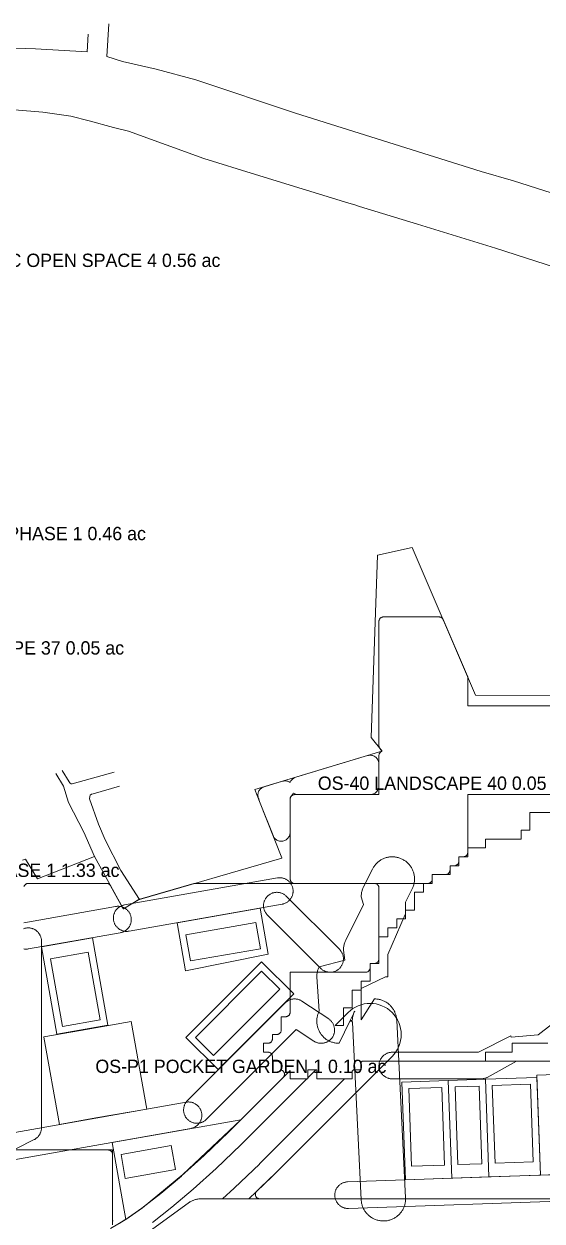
# Model space of a CAD drawing. Extents: x 32 to 940, y -21 to 684.
# Drawn here: x 380 to 496.7, y 414 to 683.5 of the extents above; entities that cross this region are included whole.
import ezdxf

# ---------------------------------------------------------------- set-up
doc = ezdxf.new("R2010")
doc.units = 0
for name, color, linetype, lineweight in [('GREEN-IN-VILLAS', 3, 'Continuous', 0), ('GREEN-LANDSCAPE', 3, 'Continuous', 0), ('PLOT', 4, 'Continuous', 0), ('ROAD-EXISTING', 2, 'Continuous', 0), ('ROAD-PRIMARY', 1, 'Continuous', 0), ('ROAD-TERTIARY', 7, 'Continuous', 0), ('SITE-BOUNDARY', 7, 'Continuous', 0), ('TEXT-ZONE', 7, 'Continuous', 0), ('VILLA-HOUSE', 7, 'Continuous', 0), ('WATER', 5, 'Continuous', 0), ('ZONE-APARTMENTS', 1, 'Continuous', 0), ('ZONE-OFFICE', 6, 'Continuous', 0), ('ZONE-VILLAS', 2, 'Continuous', 0)]:
    doc.layers.add(name, color=color, linetype=linetype, lineweight=lineweight)

msp = doc.modelspace()

# ---------------------------------------------------------------- linework, layer by layer
at = {"layer": 'GREEN-IN-VILLAS'}
msp.add_lwpolyline([(384.55, 455.43), (384.56, 455.42), (388.03, 435.74), (388.03, 435.74), (388.03, 435.74), (396.26, 437.19), (407.69, 439.2), (407.7, 439.2), (407.7, 439.21), (404.23, 458.89), (404.22, 458.9), (404.22, 458.9), (392.79, 456.88), (384.56, 455.43)], close=True, dxfattribs=at)
at = {"layer": 'GREEN-LANDSCAPE'}
for points in [[(432.73, 509.89), (432.74, 509.69), (432.76, 509.5), (432.81, 509.31), (432.87, 509.13), (432.92, 509.01), (433.13, 508.47), (433.13, 508.47), (433.13, 508.47), (436.14, 500.77), (436.22, 500.59), (436.32, 500.42), (436.43, 500.26), (436.56, 500.11), (436.71, 499.98), (436.86, 499.86), (437.03, 499.75), (437.21, 499.67), (437.39, 499.6), (437.58, 499.55), (437.78, 499.52), (437.98, 499.5), (438.17, 499.51), (438.37, 499.54), (438.56, 499.58), (438.75, 499.65), (438.93, 499.73), (439.1, 499.83), (439.26, 499.95), (439.41, 500.08), (439.54, 500.23), (439.66, 500.39), (439.76, 500.55), (439.85, 500.73), (439.91, 500.92), (439.96, 501.11), (439.99, 501.31), (440, 501.5), (440, 508.98), (440, 509.02), (440, 509.05), (440.01, 509.15), (440.03, 509.24), (440.06, 509.34), (440.1, 509.43), (440.14, 509.51), (440.2, 509.59), (440.26, 509.67), (440.28, 509.69), (440.41, 509.83), (440.52, 509.99), (440.63, 510.16), (440.71, 510.34), (440.72, 510.35), (440.73, 510.34), (440.9, 510.24), (441.08, 510.15), (441.26, 510.09), (441.45, 510.04), (441.65, 510.01), (441.84, 510), (458, 510), (458.2, 510.01), (458.39, 510.04), (458.58, 510.09), (458.77, 510.15), (458.94, 510.24), (459.11, 510.34), (459.27, 510.45), (459.41, 510.59), (459.55, 510.73), (459.66, 510.89), (459.76, 511.06), (459.85, 511.23), (459.91, 511.42), (459.96, 511.61), (459.99, 511.8), (460, 512), (460, 516.87), (459.99, 517.06), (459.96, 517.26), (459.91, 517.45), (459.85, 517.63), (459.76, 517.81), (459.66, 517.98), (459.55, 518.14), (459.42, 518.28), (459.27, 518.41), (459.11, 518.53), (458.94, 518.63), (458.77, 518.71), (458.58, 518.78), (458.39, 518.83), (458.2, 518.86), (458, 518.87), (457.81, 518.86), (457.61, 518.83), (457.42, 518.78), (441.27, 513.91), (441.08, 513.85), (440.9, 513.77), (440.74, 513.66), (440.58, 513.55), (440.43, 513.42), (440.3, 513.27), (440.18, 513.11), (440.08, 512.95), (440, 512.77), (439.99, 512.75), (439.98, 512.76), (439.81, 512.86), (439.63, 512.95), (439.45, 513.01), (439.26, 513.06), (439.06, 513.09), (438.87, 513.1), (438.67, 513.09), (438.48, 513.06), (438.29, 513.02), (434.15, 511.77), (433.97, 511.71), (433.8, 511.62), (433.63, 511.53), (433.47, 511.41), (433.33, 511.28), (433.2, 511.14), (433.08, 510.98), (432.98, 510.82), (432.89, 510.64), (432.82, 510.46), (432.78, 510.27), (432.74, 510.08)], [(450.1, 458), (452, 458), (452, 459.9)], [(424.73, 419), (430.67, 419), (435.84, 423.94), (435.95, 424.05), (461.9, 450), (456.24, 450), (456, 449.76), (456, 448), (454.24, 448), (454, 447.76), (454, 446), (452.24, 446), (433.12, 426.88), (433.07, 426.83), (427.45, 421.46), (427.39, 421.4)], [(444, 446.24), (445.76, 448), (444, 448)]]:
    msp.add_lwpolyline(points, close=True, dxfattribs=at)
msp.add_lwpolyline([(408.97, 413.67), (413.36, 417.08), (418.15, 421.13), (423.33, 425.82), (428.9, 431.15), (443.76, 446), (440, 446), (440, 447.9), (426.11, 434.01), (420.61, 428.75), (415.51, 424.14), (410.84, 420.19), (406.6, 416.89), (402.82, 414.25), (399.55, 412.29)], dxfattribs=at)
at = {"layer": 'PLOT'}
for points in [[(433.21, 484.43), (414.55, 481.14), (416.46, 470.31), (435.03, 474.09)], [(395.45, 477.77), (384.02, 475.76), (387.49, 456.06), (398.93, 458.08)], [(423.81, 448.08), (440.85, 465.12), (433.58, 472.38), (416.54, 455.35)], [(465.94, 423.29), (476.39, 423.65), (475.62, 445.64), (465.17, 445.28)], [(476.39, 423.65), (484.74, 423.95), (483.97, 445.93), (475.62, 445.64)], [(484.74, 423.95), (496.35, 424.35), (495.58, 446.34), (483.97, 445.93)], [(496.35, 424.35), (506.79, 424.72), (506.01, 447.2), (495.56, 446.84)], [(399.91, 431.7), (402.97, 414.36), (406.71, 416.97), (415.86, 424.46), (428.91, 436.81)]]:
    msp.add_lwpolyline(points, close=True, dxfattribs=at)
at = {"layer": 'ROAD-EXISTING'}
for points in [[(399.19, 683.51), (398.71, 676.19)], [(394.28, 677.24), (394.54, 681.21)], [(375.77, 678.11), (382.66, 677.88)], [(382.66, 677.88), (394.28, 677.24)], [(398.71, 676.19), (402.23, 675.09)], [(402.23, 675.09), (409.82, 673.3)], [(409.82, 673.3), (418.79, 670.91)], [(418.79, 670.91), (441.21, 663.44)], [(377.94, 664.15), (384.27, 663.66)], [(390.63, 662.71), (384.27, 663.66)], [(441.21, 663.44), (483.03, 650.28)], [(394.71, 661.66), (390.63, 662.71)], [(400.19, 660.22), (394.71, 661.66)], [(403.57, 659.36), (400.19, 660.22)], [(420.54, 653.18), (403.57, 659.36)], [(432.22, 649.61), (420.54, 653.18)], [(453.18, 643.18), (432.22, 649.61)], [(483.03, 650.28), (490.33, 648.18)], [(490.33, 648.18), (524.48, 637.28)], [(454.58, 642.75), (453.18, 643.18)], [(455.59, 642.44), (454.58, 642.75)], [(468.7, 638.41), (455.59, 642.44)], [(486.22, 633.01), (468.7, 638.41)], [(499.74, 628.64), (486.22, 633.01)], [(388.64, 515.39), (390.2, 512.86)], [(390.93, 512.43), (400.34, 515.02)], [(388.96, 511.87), (387.21, 514.74)], [(390.2, 512.86), (390.35, 512.65)], [(390.35, 512.65), (390.49, 512.54)], [(390.49, 512.54), (390.71, 512.44)], [(390.71, 512.44), (390.93, 512.43)], [(390.08, 508.2), (388.96, 511.87)], [(394.86, 509.55), (394.81, 509.07)], [(394.98, 509.85), (394.86, 509.55)], [(395.27, 510.07), (394.98, 509.85)], [(395.6, 510.21), (395.27, 510.07)], [(401.55, 511.88), (395.6, 510.21)], [(393.54, 501.52), (390.08, 508.2)], [(394.81, 509.07), (396.82, 503.33)], [(393.54, 501.52), (395.94, 496.08)], [(396.82, 503.33), (398.36, 499.83)], [(398.36, 499.83), (401.83, 492.88)], [(401.83, 492.88), (406.05, 486.41)]]:
    msp.add_lwpolyline(points, dxfattribs=at)
at = {"layer": 'ROAD-PRIMARY'}
for points in [[(461.28, 414.01), (461.47, 414.02), (461.66, 414.04), (461.85, 414.07), (462.04, 414.11), (462.23, 414.15), (462.42, 414.2), (462.6, 414.26), (462.78, 414.33), (462.96, 414.4), (463.13, 414.48), (463.31, 414.56), (463.48, 414.66), (463.64, 414.75), (463.8, 414.86), (463.96, 414.97), (464.11, 415.09), (464.26, 415.21), (464.4, 415.34), (464.54, 415.47), (464.68, 415.61), (464.8, 415.75), (464.93, 415.9), (465.04, 416.06), (465.15, 416.21), (465.25, 416.38), (465.35, 416.54), (465.44, 416.71), (465.53, 416.88), (465.61, 417.06), (465.68, 417.24), (465.74, 417.42), (465.8, 417.6), (465.85, 417.79), (465.89, 417.97), (465.93, 418.16), (465.96, 418.35), (465.98, 418.55), (465.99, 418.74), (466, 418.93), (466, 419.12), (465.99, 419.25), (463.99, 459.25), (463.98, 459.44), (463.96, 459.63), (463.93, 459.82), (463.9, 460.01), (463.85, 460.2), (463.8, 460.38), (463.75, 460.57), (463.68, 460.75), (463.61, 460.93), (463.54, 461.11), (463.45, 461.28), (463.36, 461.45), (463.26, 461.61), (463.16, 461.78), (463.05, 461.93), (462.93, 462.09), (462.81, 462.24), (462.68, 462.38), (462.55, 462.52), (462.41, 462.65), (462.27, 462.78), (462.12, 462.9), (461.97, 463.02), (461.81, 463.13), (461.65, 463.24), (461.49, 463.34), (461.32, 463.43), (461.15, 463.52), (460.97, 463.6), (460.79, 463.67), (460.61, 463.73), (460.43, 463.79), (460.24, 463.84), (460.06, 463.89), (459.87, 463.92), (459.68, 463.95), (459.49, 463.98), (459.3, 463.99), (459.1, 464), (459, 464), (456, 459.26), (456, 466.38), (461.47, 469), (462, 469), (462, 473.98), (465.89, 483), (466, 483), (466, 485.81), (467.47, 488.76), (467.56, 488.94), (467.63, 489.11), (467.7, 489.29), (467.76, 489.48), (467.82, 489.66), (467.87, 489.85), (467.91, 490.03), (467.94, 490.22), (467.97, 490.41), (467.98, 490.61), (468, 490.8), (468, 490.99), (468, 491.18), (467.99, 491.37), (467.97, 491.57), (467.94, 491.76), (467.91, 491.95), (467.87, 492.13), (467.82, 492.32), (467.77, 492.5), (467.71, 492.69), (467.64, 492.87), (467.56, 493.04), (467.48, 493.22), (467.39, 493.39), (467.3, 493.56), (467.2, 493.72), (467.09, 493.88), (466.98, 494.03), (466.86, 494.18), (466.73, 494.33), (466.6, 494.47), (466.46, 494.61), (466.32, 494.74), (466.18, 494.86), (466.02, 494.98), (465.87, 495.1), (465.71, 495.2), (465.55, 495.3), (465.38, 495.4), (465.21, 495.49), (465.03, 495.57), (464.86, 495.64), (464.68, 495.71), (464.49, 495.77), (464.31, 495.83), (464.12, 495.87), (463.94, 495.91), (463.75, 495.94), (463.55, 495.97), (463.36, 495.99), (463.17, 496), (462.98, 496), (462.79, 496), (462.59, 495.98), (462.4, 495.96), (462.21, 495.94), (462.02, 495.9), (461.83, 495.86), (461.65, 495.81), (461.46, 495.76), (461.28, 495.7), (461.1, 495.63), (460.93, 495.55), (460.75, 495.47), (460.58, 495.38), (460.42, 495.28), (460.25, 495.18), (460.1, 495.07), (459.94, 494.95), (459.79, 494.83), (459.65, 494.71), (459.51, 494.58), (459.37, 494.44), (459.24, 494.3), (459.12, 494.15), (459, 494), (458.89, 493.84), (458.78, 493.68), (458.68, 493.52), (458.59, 493.35), (458.53, 493.24), (456.53, 489.24), (456.44, 489.06), (456.37, 488.89), (456.3, 488.71), (456.24, 488.52), (456.18, 488.34), (456.13, 488.15), (456.09, 487.97), (456.06, 487.78), (456.03, 487.59), (456.02, 487.39), (456, 487.2), (456, 487.01), (456, 487), (456.53, 485.24), (452.53, 477.24), (452.44, 477.06), (452.37, 476.89), (452.3, 476.71), (452.24, 476.52), (452.18, 476.34), (452.13, 476.15), (452.09, 475.97), (452.06, 475.78), (452.03, 475.59), (452.02, 475.39), (452, 475.2), (452, 475.01), (452, 475), (452.31, 472.76), (446.53, 471.24), (446.44, 471.06), (446.37, 470.89), (446.3, 470.71), (446.24, 470.52), (446.18, 470.34), (446.13, 470.15), (446.09, 469.97), (446.06, 469.78), (446.03, 469.59), (446.02, 469.39), (446, 469.2), (446, 469.01), (446, 469), (446.53, 461.24), (446.44, 461.06), (446.37, 460.89), (446.3, 460.71), (446.24, 460.52), (446.18, 460.34), (446.13, 460.15), (446.09, 459.97), (446.06, 459.78), (446.03, 459.59), (446.02, 459.39), (446, 459.2), (446, 459.01), (446, 458.82), (446.01, 458.63), (446.03, 458.43), (446.06, 458.24), (446.09, 458.05), (446.13, 457.87), (446.18, 457.68), (446.23, 457.5), (446.29, 457.31), (446.36, 457.13), (446.44, 456.96), (446.52, 456.78), (446.61, 456.61), (446.7, 456.44), (446.8, 456.28), (446.91, 456.12), (447.02, 455.97), (447.14, 455.82), (447.27, 455.67), (447.4, 455.53), (447.54, 455.39), (447.68, 455.26), (447.82, 455.14), (447.98, 455.02), (448.13, 454.9), (448.29, 454.8), (448.45, 454.7), (448.62, 454.6), (448.79, 454.51), (448.97, 454.43), (449.14, 454.36), (449.32, 454.29), (449.51, 454.23), (449.69, 454.17), (449.88, 454.13), (450.06, 454.09), (450.25, 454.06), (450.45, 454.03), (450.64, 454.01), (450.83, 454), (451, 454), (453.44, 459), (454, 459), (454, 458.82), (454.01, 458.75), (456.01, 418.75), (456.02, 418.56), (456.04, 418.37), (456.07, 418.18), (456.1, 417.99), (456.15, 417.8), (456.2, 417.62), (456.25, 417.43), (456.32, 417.25), (456.39, 417.07), (456.46, 416.89), (456.55, 416.72), (456.64, 416.55), (456.74, 416.39), (456.84, 416.22), (456.95, 416.07), (457.07, 415.91), (457.19, 415.76), (457.32, 415.62), (457.45, 415.48), (457.59, 415.35), (457.73, 415.22), (457.88, 415.1), (458.03, 414.98), (458.19, 414.87), (458.35, 414.76), (458.51, 414.66), (458.68, 414.57), (458.85, 414.48), (459.03, 414.4), (459.21, 414.33), (459.39, 414.27), (459.57, 414.21), (459.76, 414.16), (459.94, 414.11), (460.13, 414.08), (460.32, 414.05), (460.51, 414.02), (460.7, 414.01), (460.9, 414), (461.09, 414)], [(454.53, 461.24), (454.44, 461.06), (454.37, 460.89), (454.3, 460.71), (454.24, 460.52), (454.18, 460.34), (454.13, 460.15), (454.09, 459.97), (454.06, 459.78), (454.03, 459.59), (454.02, 459.39), (454, 459.2), (454, 459.15), (453.5, 459.12)]]:
    msp.add_lwpolyline(points, close=True, dxfattribs=at)
msp.add_lwpolyline([(654, 419), (420, 419), (419.81, 419), (419.62, 418.99), (419.42, 418.97), (419.23, 418.94), (419.04, 418.91), (418.86, 418.87), (418.67, 418.82), (418.49, 418.76), (418.3, 418.7), (418.12, 418.63), (417.95, 418.56), (417.77, 418.48), (417.6, 418.39), (417.44, 418.29), (417.27, 418.19), (417.11, 418.08), (417.06, 418.04), (395.06, 402.04)], dxfattribs=at)
at = {"layer": 'ROAD-TERTIARY'}
for points in [[(403.39, 479.21), (403.53, 479.22), (403.67, 479.24), (403.71, 479.25), (438.18, 485.33), (438.32, 485.36), (438.46, 485.39), (438.6, 485.43), (438.73, 485.48), (438.87, 485.54), (439, 485.6), (439.12, 485.67), (439.25, 485.74), (439.37, 485.82), (439.49, 485.9), (439.6, 486), (439.71, 486.09), (439.81, 486.19), (439.91, 486.3), (440, 486.41), (440.09, 486.52), (440.17, 486.64), (440.25, 486.76), (440.31, 486.89), (440.38, 487.02), (440.44, 487.15), (440.49, 487.29), (440.53, 487.43), (440.57, 487.57), (440.6, 487.71), (440.62, 487.85), (440.64, 487.99), (440.65, 488.14), (440.66, 488.28), (440.65, 488.43), (440.64, 488.57), (440.62, 488.71), (440.6, 488.86), (440.57, 489), (440.53, 489.14), (440.49, 489.27), (440.44, 489.41), (440.38, 489.54), (440.31, 489.67), (440.25, 489.8), (440.17, 489.92), (440.09, 490.04), (440, 490.15), (439.91, 490.26), (439.81, 490.37), (439.71, 490.47), (439.6, 490.57), (439.49, 490.66), (439.37, 490.74), (439.25, 490.82), (439.12, 490.9), (439, 490.96), (438.87, 491.03), (438.73, 491.08), (438.6, 491.13), (438.46, 491.17), (438.32, 491.21), (438.18, 491.24), (438.03, 491.26), (437.89, 491.27), (437.75, 491.28), (437.6, 491.28), (437.46, 491.27), (437.31, 491.26), (437.17, 491.24), (437.13, 491.24), (402.67, 485.16), (402.53, 485.13), (402.38, 485.1), (402.25, 485.05), (402.11, 485), (401.98, 484.95), (401.85, 484.89), (401.72, 484.82), (401.6, 484.75), (401.48, 484.67), (401.36, 484.58), (401.25, 484.49), (401.14, 484.39), (401.04, 484.29), (400.94, 484.19), (400.84, 484.08), (400.76, 483.96), (400.68, 483.84), (400.6, 483.72), (400.53, 483.59), (400.46, 483.46), (400.41, 483.33), (400.36, 483.2), (400.31, 483.06), (400.27, 482.92), (400.24, 482.78), (400.22, 482.64), (400.2, 482.49), (400.19, 482.35), (400.19, 482.2), (400.19, 482.06), (400.2, 481.92), (400.22, 481.77), (400.24, 481.63), (400.27, 481.49), (400.31, 481.35), (400.36, 481.21), (400.41, 481.08), (400.46, 480.94), (400.53, 480.81), (400.6, 480.69), (400.68, 480.56), (400.76, 480.45), (400.84, 480.33), (400.94, 480.22), (401.04, 480.12), (401.14, 480.01), (401.25, 479.92), (401.36, 479.83), (401.48, 479.74), (401.6, 479.66), (401.72, 479.59), (401.85, 479.52), (401.98, 479.46), (402.11, 479.4), (402.25, 479.36), (402.39, 479.31), (402.53, 479.28), (402.67, 479.25), (402.81, 479.23), (402.95, 479.21), (403.1, 479.2), (403.24, 479.2)], [(449.1, 470), (449.24, 470.01), (449.39, 470.02), (449.53, 470.05), (449.67, 470.08), (449.81, 470.11), (449.95, 470.15), (450.08, 470.2), (450.22, 470.26), (450.35, 470.32), (450.48, 470.39), (450.6, 470.46), (450.72, 470.54), (450.84, 470.63), (450.95, 470.72), (451.06, 470.82), (451.16, 470.92), (451.26, 471.02), (451.35, 471.13), (451.44, 471.25), (451.52, 471.37), (451.59, 471.49), (451.66, 471.62), (451.73, 471.75), (451.78, 471.88), (451.83, 472.02), (451.88, 472.15), (451.92, 472.29), (451.95, 472.44), (451.97, 472.58), (451.99, 472.72), (452, 472.87), (452, 473.01), (452, 473.15), (451.99, 473.3), (451.97, 473.44), (451.94, 473.58), (451.91, 473.72), (451.87, 473.86), (451.83, 474), (451.78, 474.14), (451.72, 474.27), (451.65, 474.4), (451.58, 474.52), (451.51, 474.65), (451.43, 474.76), (451.34, 474.88), (451.25, 474.99), (451.15, 475.1), (439.12, 487.12), (439.02, 487.22), (438.91, 487.31), (438.79, 487.4), (438.68, 487.49), (438.55, 487.57), (438.43, 487.64), (438.3, 487.7), (438.17, 487.76), (438.03, 487.82), (437.9, 487.86), (437.76, 487.9), (437.62, 487.94), (437.48, 487.96), (437.33, 487.98), (437.19, 487.99), (437.05, 488), (436.9, 488), (436.76, 487.99), (436.61, 487.98), (436.47, 487.95), (436.33, 487.92), (436.19, 487.89), (436.05, 487.85), (435.92, 487.8), (435.78, 487.74), (435.65, 487.68), (435.52, 487.61), (435.4, 487.54), (435.28, 487.46), (435.16, 487.37), (435.05, 487.28), (434.94, 487.18), (434.84, 487.08), (434.74, 486.98), (434.65, 486.87), (434.56, 486.75), (434.48, 486.63), (434.41, 486.51), (434.34, 486.38), (434.27, 486.25), (434.22, 486.12), (434.17, 485.98), (434.12, 485.85), (434.08, 485.71), (434.05, 485.56), (434.03, 485.42), (434.01, 485.28), (434, 485.13), (434, 484.99), (434, 484.85), (434.01, 484.7), (434.03, 484.56), (434.06, 484.42), (434.09, 484.28), (434.13, 484.14), (434.17, 484), (434.22, 483.86), (434.28, 483.73), (434.35, 483.6), (434.42, 483.48), (434.49, 483.35), (434.57, 483.24), (434.66, 483.12), (434.75, 483.01), (434.85, 482.9), (446.88, 470.88), (446.98, 470.78), (447.09, 470.69), (447.21, 470.6), (447.32, 470.51), (447.45, 470.43), (447.57, 470.36), (447.7, 470.3), (447.83, 470.24), (447.97, 470.18), (448.1, 470.14), (448.24, 470.1), (448.38, 470.06), (448.52, 470.04), (448.67, 470.02), (448.81, 470.01), (448.95, 470)], [(419.15, 436), (419.3, 436.01), (419.44, 436.03), (419.58, 436.06), (419.72, 436.09), (419.86, 436.13), (420, 436.17), (420.14, 436.22), (420.27, 436.28), (420.4, 436.35), (420.52, 436.42), (420.65, 436.49), (420.76, 436.57), (420.88, 436.66), (420.99, 436.75), (421.1, 436.85), (441.38, 457.14), (445.34, 454.5), (445.46, 454.43), (445.58, 454.36), (445.71, 454.29), (445.84, 454.23), (445.98, 454.18), (446.12, 454.13), (446.25, 454.09), (446.4, 454.06), (446.54, 454.04), (446.68, 454.02), (446.82, 454), (446.97, 454), (447.11, 454), (447.26, 454.01), (447.4, 454.03), (447.54, 454.05), (447.69, 454.08), (447.82, 454.12), (447.96, 454.16), (448.1, 454.21), (448.23, 454.26), (448.36, 454.33), (448.49, 454.4), (448.61, 454.47), (448.73, 454.55), (448.85, 454.64), (448.96, 454.73), (449.07, 454.83), (449.17, 454.93), (449.27, 455.04), (449.36, 455.15), (449.44, 455.26), (449.53, 455.38), (449.6, 455.5), (449.67, 455.63), (449.73, 455.76), (449.79, 455.89), (449.84, 456.03), (449.88, 456.17), (449.92, 456.31), (449.95, 456.45), (449.97, 456.59), (449.99, 456.74), (450, 456.88), (450, 457.02), (450, 457.17), (449.98, 457.31), (449.96, 457.45), (449.94, 457.6), (449.91, 457.74), (449.87, 457.88), (449.82, 458.01), (449.77, 458.15), (449.71, 458.28), (449.65, 458.41), (449.58, 458.54), (449.5, 458.66), (449.42, 458.78), (449.33, 458.89), (449.24, 459), (449.14, 459.11), (449.03, 459.21), (448.92, 459.3), (448.81, 459.39), (448.69, 459.48), (442.66, 463.5), (442.54, 463.57), (442.42, 463.64), (442.29, 463.71), (442.16, 463.77), (442.02, 463.82), (441.88, 463.87), (441.75, 463.91), (441.6, 463.94), (441.46, 463.96), (441.32, 463.98), (441.18, 464), (441.03, 464), (440.89, 464), (440.74, 463.99), (440.6, 463.97), (440.46, 463.95), (440.31, 463.92), (440.18, 463.88), (440.04, 463.84), (439.9, 463.79), (439.77, 463.74), (439.64, 463.67), (439.51, 463.6), (439.39, 463.53), (439.27, 463.45), (439.15, 463.36), (439.04, 463.27), (438.93, 463.17), (438.88, 463.12), (416.88, 441.12), (416.78, 441.02), (416.69, 440.91), (416.6, 440.79), (416.51, 440.68), (416.43, 440.55), (416.36, 440.43), (416.3, 440.3), (416.24, 440.17), (416.18, 440.03), (416.14, 439.9), (416.1, 439.76), (416.06, 439.62), (416.04, 439.48), (416.02, 439.33), (416.01, 439.19), (416, 439.05), (416, 438.9), (416.01, 438.76), (416.02, 438.61), (416.05, 438.47), (416.08, 438.33), (416.11, 438.19), (416.15, 438.05), (416.2, 437.92), (416.26, 437.78), (416.32, 437.65), (416.39, 437.52), (416.46, 437.4), (416.54, 437.28), (416.63, 437.16), (416.72, 437.05), (416.82, 436.94), (416.92, 436.84), (417.02, 436.74), (417.13, 436.65), (417.25, 436.56), (417.37, 436.48), (417.49, 436.41), (417.62, 436.34), (417.75, 436.27), (417.88, 436.22), (418.02, 436.17), (418.15, 436.12), (418.29, 436.08), (418.44, 436.05), (418.58, 436.03), (418.72, 436.01), (418.87, 436), (419.01, 436)]]:
    msp.add_lwpolyline(points, close=True, dxfattribs=at)
for points in [[(380.02, 475.26), (380.16, 475.23), (380.3, 475.22), (380.45, 475.21), (380.59, 475.21), (380.74, 475.22), (380.88, 475.23), (381.02, 475.25), (381.06, 475.26), (401.74, 478.9), (401.88, 478.93), (402.02, 478.96), (402.16, 479.01), (402.3, 479.06), (402.43, 479.11), (402.56, 479.17), (402.69, 479.24), (402.81, 479.31), (402.93, 479.39), (403.05, 479.48), (403.16, 479.57), (403.27, 479.67), (403.37, 479.77), (403.47, 479.87), (403.56, 479.98), (403.65, 480.1), (403.73, 480.22), (403.81, 480.34), (403.88, 480.47), (403.94, 480.6), (404, 480.73), (404.05, 480.86), (404.09, 481), (404.13, 481.14), (404.16, 481.28), (404.19, 481.42), (404.2, 481.57), (404.21, 481.71), (404.22, 481.86), (404.21, 482), (404.2, 482.14), (404.19, 482.29), (404.16, 482.43), (404.13, 482.57), (404.09, 482.71), (404.05, 482.85), (404, 482.98), (403.94, 483.12), (403.88, 483.25), (403.81, 483.37), (403.73, 483.5), (403.65, 483.61), (403.56, 483.73), (403.47, 483.84), (403.37, 483.94), (403.27, 484.05), (403.16, 484.14), (403.05, 484.23), (402.93, 484.32), (402.81, 484.4), (402.69, 484.47), (402.56, 484.54), (402.43, 484.6), (402.29, 484.66), (402.16, 484.7), (402.02, 484.75), (401.88, 484.78), (401.74, 484.81), (401.6, 484.83), (401.45, 484.85), (401.31, 484.86), (401.16, 484.86), (401.02, 484.85), (400.88, 484.84), (400.73, 484.82), (400.7, 484.81), (380.02, 481.16)], [(374.31, 428.3), (382.34, 432.32), (382.47, 432.38), (382.59, 432.46), (382.71, 432.54), (382.83, 432.62), (382.94, 432.71), (383.05, 432.81), (383.15, 432.91), (383.25, 433.02), (383.34, 433.13), (383.43, 433.24), (383.51, 433.36), (383.59, 433.49), (383.66, 433.61), (383.72, 433.74), (383.78, 433.87), (383.83, 434.01), (383.88, 434.15), (383.91, 434.29), (383.94, 434.43), (383.97, 434.57), (383.99, 434.71), (384, 434.86), (384, 435), (384, 477), (384, 477.14), (383.99, 477.29), (383.97, 477.43), (383.94, 477.57), (383.91, 477.71), (383.88, 477.86), (383.83, 477.99), (383.78, 478.13), (383.72, 478.26), (383.66, 478.39), (383.59, 478.52), (383.51, 478.64), (383.43, 478.76), (383.34, 478.87), (383.25, 478.98), (383.15, 479.09), (383.05, 479.19), (382.94, 479.29), (382.83, 479.38), (382.71, 479.46), (382.59, 479.54), (382.47, 479.62), (382.34, 479.68), (382.21, 479.75), (382.08, 479.8), (381.94, 479.85), (381.8, 479.89), (381.66, 479.93), (381.52, 479.95), (381.38, 479.98), (381.23, 479.99), (381.09, 480), (380.95, 480), (380.8, 479.99), (380.66, 479.98), (380.51, 479.96), (380.37, 479.93), (380.23, 479.9), (380.09, 479.86), (379.96, 479.81)], [(513.16, 469.37), (495.85, 455.91), (489.79, 455.42), (489.66, 455.68), (482.4, 452), (463, 452), (462.86, 452), (462.71, 451.99), (462.57, 451.97), (462.43, 451.94), (462.29, 451.91), (462.14, 451.88), (462.01, 451.83), (461.87, 451.78), (461.74, 451.72), (461.61, 451.66), (461.48, 451.59), (461.36, 451.51), (461.24, 451.43), (461.13, 451.34), (461.02, 451.25), (460.91, 451.15), (460.81, 451.05), (460.71, 450.94), (460.62, 450.83), (460.54, 450.71), (460.46, 450.59), (460.38, 450.47), (460.32, 450.34), (460.25, 450.21), (460.2, 450.08), (460.15, 449.94), (460.11, 449.8), (460.07, 449.66), (460.05, 449.52), (460.02, 449.38), (460.01, 449.23), (460, 449.09), (460, 448.95), (460.01, 448.8), (460.02, 448.66), (460.04, 448.51), (460.07, 448.37), (460.1, 448.23), (460.14, 448.09), (460.19, 447.96), (460.24, 447.82), (460.3, 447.69), (460.37, 447.56), (460.44, 447.44), (460.52, 447.32), (460.6, 447.2), (460.69, 447.08), (460.79, 446.98), (460.88, 446.87), (460.99, 446.77), (461.1, 446.68), (461.21, 446.59), (461.33, 446.51), (461.45, 446.43), (461.58, 446.36), (461.71, 446.29), (461.84, 446.23), (461.97, 446.18), (462.11, 446.13), (462.25, 446.1), (462.39, 446.06), (462.53, 446.04), (462.68, 446.02), (462.82, 446), (462.96, 446), (483, 446), (483.14, 446), (483.29, 446.01), (483.43, 446.03), (483.57, 446.06), (483.71, 446.09), (483.86, 446.12), (483.99, 446.17), (484.13, 446.22), (484.26, 446.28), (484.34, 446.32), (491, 450), (497, 450)], [(374.3, 427.2), (417.63, 434.84), (417.77, 434.87), (417.91, 434.91), (418.05, 434.95), (418.19, 435), (418.32, 435.05), (418.45, 435.11), (418.58, 435.18), (418.7, 435.25), (418.82, 435.33), (418.94, 435.42), (419.05, 435.51), (419.16, 435.61), (419.26, 435.71), (419.36, 435.81), (419.45, 435.93), (419.54, 436.04), (419.62, 436.16), (419.7, 436.28), (419.77, 436.41), (419.83, 436.54), (419.89, 436.67), (419.94, 436.81), (419.99, 436.94), (420.02, 437.08), (420.06, 437.22), (420.08, 437.37), (420.1, 437.51), (420.11, 437.65), (420.11, 437.8), (420.11, 437.94), (420.1, 438.09), (420.08, 438.23), (420.06, 438.37), (420.02, 438.51), (419.99, 438.65), (419.94, 438.79), (419.89, 438.92), (419.83, 439.06), (419.77, 439.19), (419.7, 439.31), (419.62, 439.44), (419.54, 439.56), (419.45, 439.67), (419.36, 439.78), (419.26, 439.89), (419.16, 439.99), (419.05, 440.08), (418.94, 440.18), (418.82, 440.26), (418.7, 440.34), (418.58, 440.41), (418.45, 440.48), (418.32, 440.54), (418.19, 440.6), (418.05, 440.65), (417.91, 440.69), (417.77, 440.72), (417.63, 440.75), (417.49, 440.77), (417.35, 440.79), (417.2, 440.8), (417.06, 440.8), (416.91, 440.79), (416.77, 440.78), (416.62, 440.76), (416.59, 440.75), (373.26, 433.11)], [(659.82, 430.04), (452.95, 422.82), (452.8, 422.81), (452.66, 422.79), (452.52, 422.77), (452.38, 422.74), (452.24, 422.7), (452.1, 422.66), (451.96, 422.61), (451.83, 422.56), (451.7, 422.5), (451.57, 422.43), (451.45, 422.35), (451.33, 422.27), (451.21, 422.19), (451.1, 422.1), (450.99, 422), (450.89, 421.9), (450.79, 421.79), (450.7, 421.68), (450.61, 421.56), (450.53, 421.44), (450.46, 421.32), (450.39, 421.19), (450.32, 421.06), (450.27, 420.93), (450.22, 420.8), (450.17, 420.66), (450.14, 420.52), (450.11, 420.38), (450.08, 420.24), (450.07, 420.09), (450.06, 419.95), (450.05, 419.8), (450.06, 419.66), (450.07, 419.51), (450.09, 419.37), (450.11, 419.23), (450.14, 419.09), (450.18, 418.95), (450.23, 418.81), (450.28, 418.68), (450.34, 418.55), (450.4, 418.42), (450.47, 418.29), (450.55, 418.17), (450.63, 418.05), (450.72, 417.93), (450.81, 417.82), (450.91, 417.72), (451.01, 417.62), (451.12, 417.52), (451.24, 417.43), (451.35, 417.35), (451.47, 417.27), (451.6, 417.19), (451.73, 417.13), (451.86, 417.07), (451.99, 417.01), (452.13, 416.96), (452.26, 416.92), (452.4, 416.89), (452.55, 416.86), (452.69, 416.84), (452.83, 416.83), (452.98, 416.82), (453.12, 416.82), (453.16, 416.82), (660.03, 424.04)]]:
    msp.add_lwpolyline(points, dxfattribs=at)
at = {"layer": 'SITE-BOUNDARY'}
msp.add_lwpolyline([(551.39, 532.09), (481.76, 532.41), (481.76, 532.41), (481.75, 532.41), (481.74, 532.42), (467.48, 565.63), (459.7, 563.93), (459.12, 548.79), (458.28, 522.89), (460.69, 519.78), (460.7, 519.77), (460.68, 519.77), (432.08, 511.15), (433.13, 508.47), (433.13, 508.47), (438.11, 495.74), (438.11, 495.73), (438.11, 495.73), (438.1, 495.72), (406.06, 486.41), (402.42, 484.29), (402.41, 484.28), (402.38, 484.36), (395.94, 496.08), (383.1, 491.06), (383.09, 491.06), (383.08, 491.07), (380.43, 495.49), (379.72, 495.22)], dxfattribs=at)
at = {"layer": 'VILLA-HOUSE'}
for points in [[(432.25, 481.22), (416.54, 478.45), (417.59, 472.54), (433.29, 475.31)], [(394.5, 474.56), (386.01, 473.06), (388.71, 457.8), (397.19, 459.29)], [(422.75, 451.26), (437.66, 466.18), (433.58, 470.26), (418.66, 455.35)], [(486.14, 427), (494.74, 427.3), (494.13, 444.79), (485.53, 444.49)], [(467.33, 426.34), (474.78, 426.6), (474.17, 444.09), (466.72, 443.83)], [(477.78, 426.71), (483.14, 426.89), (482.53, 444.38), (477.17, 444.19)], [(413.18, 430.99), (401.91, 429), (402.86, 423.59), (414.14, 425.58)]]:
    msp.add_lwpolyline(points, close=True, dxfattribs=at)
at = {"layer": 'WATER'}
for points in [[(506, 506), (494, 506), (494, 502), (492, 502), (492, 500), (484, 500), (484, 498), (480, 498), (480, 496), (478.02, 496), (478, 496), (478, 495.98), (478, 494), (476.02, 494), (476, 494), (476, 493.98), (476, 492), (472.02, 492), (472, 492), (472, 491.98), (472, 490), (470, 490), (470, 488), (468, 488), (468, 484), (466, 484), (466, 482), (464, 482), (464, 480), (462, 480), (462, 478), (460, 478), (460, 472), (458.02, 472), (458, 472), (458, 471.98), (458, 468), (456, 468), (456, 466), (454, 466), (454, 462), (452, 462), (452, 459.9), (453.05, 460.95), (453.56, 461.41), (454.11, 461.82), (454.7, 462.17), (455.32, 462.47), (455.97, 462.7), (456.63, 462.87), (457.31, 462.97), (458, 463), (458.69, 462.97), (459.37, 462.87), (460.03, 462.7), (460.68, 462.47), (461.3, 462.17), (461.89, 461.82), (462.44, 461.41), (462.95, 460.95), (463.41, 460.44), (463.82, 459.89), (464.17, 459.3), (464.47, 458.68), (464.7, 458.03), (464.87, 457.37), (464.97, 456.69), (465, 456), (464.97, 455.31), (464.87, 454.63), (464.7, 453.97), (464.47, 453.32), (464.17, 452.7), (463.82, 452.11), (463.41, 451.56), (462.95, 451.05), (461.9, 450), (484, 450), (484, 452), (490, 452), (490, 454), (498, 454)], [(395.06, 402.04), (417.06, 418.04), (417.5, 418.33), (417.96, 418.57), (418.45, 418.75), (418.96, 418.89), (419.48, 418.97), (420, 419), (424.73, 419), (427.39, 421.4), (427.45, 421.46), (433.07, 426.83), (433.12, 426.88), (452.24, 446), (446, 446), (446, 448), (445.76, 448), (444, 446.24), (444, 446), (443.76, 446), (428.9, 431.15), (423.33, 425.82), (418.15, 421.13), (413.36, 417.08), (408.97, 413.67)]]:
    msp.add_lwpolyline(points, dxfattribs=at)
at = {"layer": 'ZONE-APARTMENTS'}
msp.add_lwpolyline([(559.98, 530), (480.02, 530), (480, 530), (480, 530.02), (480, 536.28), (479.99, 536.38), (479.98, 536.48), (479.95, 536.58), (479.92, 536.67), (474.46, 549.39), (474.41, 549.48), (474.36, 549.56), (474.3, 549.64), (474.24, 549.71), (474.17, 549.78), (474.09, 549.84), (474, 549.88), (473.92, 549.93), (473.82, 549.96), (473.73, 549.98), (473.63, 550), (473.54, 550), (461, 550), (460.9, 550), (460.8, 549.98), (460.71, 549.96), (460.62, 549.92), (460.53, 549.88), (460.44, 549.83), (460.37, 549.77), (460.29, 549.71), (460.23, 549.63), (460.17, 549.56), (460.12, 549.47), (460.08, 549.38), (460.04, 549.29), (460.02, 549.2), (460, 549.1), (460, 549), (460, 521.01), (460, 520.92), (460.02, 520.83), (460.04, 520.74), (460.07, 520.65), (460.11, 520.56), (460.16, 520.48), (460.21, 520.4), (460.68, 519.79), (460.69, 519.78), (460.7, 519.77), (460.68, 519.77), (460.68, 519.76), (460.67, 519.76), (460.6, 519.73), (460.51, 519.69), (460.43, 519.64), (460.35, 519.58), (460.28, 519.51), (460.22, 519.44), (460.16, 519.36), (460.11, 519.28), (460.07, 519.19), (460.04, 519.1), (460.02, 519.01), (460, 518.91), (460, 518.82), (460, 510.02), (460, 510), (459.98, 510), (441, 510), (440.9, 510), (440.8, 509.98), (440.71, 509.96), (440.62, 509.92), (440.53, 509.88), (440.44, 509.83), (440.37, 509.77), (440.29, 509.71), (440.23, 509.63), (440.17, 509.56), (440.12, 509.47), (440.08, 509.38), (440.04, 509.29), (440.02, 509.2), (440, 509.1), (440, 509), (440, 491), (440, 490.9), (440.02, 490.8), (440.04, 490.71), (440.08, 490.62), (440.12, 490.53), (440.17, 490.44), (440.23, 490.37), (440.29, 490.29), (440.37, 490.23), (440.44, 490.17), (440.53, 490.12), (440.62, 490.08), (440.71, 490.04), (440.8, 490.02), (440.9, 490), (441, 490), (471, 490), (471.1, 490), (471.2, 490.02), (471.29, 490.04), (471.38, 490.08), (471.47, 490.12), (471.56, 490.17), (471.63, 490.23), (471.71, 490.29), (471.77, 490.37), (471.83, 490.44), (471.88, 490.53), (471.92, 490.62), (471.96, 490.71), (471.98, 490.8), (472, 490.9), (472, 491), (472, 491.98), (472, 492), (472.02, 492), (475, 492), (475.1, 492), (475.2, 492.02), (475.29, 492.04), (475.38, 492.08), (475.47, 492.12), (475.56, 492.17), (475.63, 492.23), (475.71, 492.29), (475.77, 492.37), (475.83, 492.44), (475.88, 492.53), (475.92, 492.62), (475.96, 492.71), (475.98, 492.8), (476, 492.9), (476, 493), (476, 493.98), (476, 494), (476.02, 494), (477, 494), (477.1, 494), (477.2, 494.02), (477.29, 494.04), (477.38, 494.08), (477.47, 494.12), (477.56, 494.17), (477.63, 494.23), (477.71, 494.29), (477.77, 494.37), (477.83, 494.44), (477.88, 494.53), (477.92, 494.62), (477.96, 494.71), (477.98, 494.8), (478, 494.9), (478, 495), (478, 495.98), (478, 496), (478.02, 496), (479, 496), (479.1, 496), (479.2, 496.02), (479.29, 496.04), (479.38, 496.08), (479.47, 496.12), (479.56, 496.17), (479.63, 496.23), (479.71, 496.29), (479.77, 496.37), (479.83, 496.44), (479.88, 496.53), (479.92, 496.62), (479.96, 496.71), (479.98, 496.8), (480, 496.9), (480, 497), (480, 509.98), (480, 510), (480.02, 510), (539.98, 510)], dxfattribs=at)
at = {"layer": 'ZONE-OFFICE'}
msp.add_lwpolyline([(400, 413.14), (400, 429), (400, 429.1), (399.98, 429.2), (399.96, 429.29), (399.92, 429.38), (399.88, 429.47), (399.83, 429.56), (399.77, 429.63), (399.71, 429.71), (399.63, 429.77), (399.56, 429.83), (399.47, 429.88), (399.38, 429.92), (399.29, 429.96), (399.2, 429.98), (399.1, 430), (399, 430), (341, 430)], dxfattribs=at)
at = {"layer": 'ZONE-VILLAS'}
for points in [[(401.51, 413.47), (402.79, 414.24), (402.85, 414.27), (406.58, 416.87), (406.62, 416.9), (410.82, 420.17), (410.85, 420.2), (415.5, 424.13), (415.53, 424.15), (420.6, 428.74), (420.62, 428.76), (426.1, 434), (426.11, 434.01), (438.43, 446.33), (438.5, 446.41), (438.56, 446.49), (438.61, 446.57), (438.65, 446.67), (438.69, 446.76), (438.71, 446.86), (438.72, 446.96), (438.73, 447.06), (438.72, 447.16), (438.7, 447.26), (438.67, 447.35), (438.64, 447.45), (438.59, 447.54), (438.54, 447.62), (438.48, 447.7), (438.41, 447.77), (438.33, 447.84), (438.25, 447.89), (438.16, 447.94), (438.06, 447.98), (438.03, 447.99), (438, 448), (438, 448.02), (438, 449), (438, 449.1), (437.98, 449.2), (437.96, 449.29), (437.92, 449.38), (437.88, 449.47), (437.83, 449.56), (437.77, 449.63), (437.71, 449.71), (437.63, 449.77), (437.56, 449.83), (437.47, 449.88), (437.38, 449.92), (437.29, 449.96), (437.2, 449.98), (437.1, 450), (437, 450), (436.02, 450), (436, 450), (436, 450.02), (436, 451), (436, 451.1), (435.98, 451.2), (435.96, 451.29), (435.92, 451.38), (435.88, 451.47), (435.83, 451.56), (435.77, 451.63), (435.71, 451.71), (435.63, 451.77), (435.56, 451.83), (435.47, 451.88), (435.38, 451.92), (435.29, 451.96), (435.2, 451.98), (435.1, 452), (435, 452), (434.02, 452), (434, 452), (434, 452.02), (434, 453.98), (434, 454), (434.02, 454), (435, 454), (435.1, 454), (435.2, 454.02), (435.29, 454.04), (435.38, 454.08), (435.47, 454.12), (435.56, 454.17), (435.63, 454.23), (435.71, 454.29), (435.77, 454.37), (435.83, 454.44), (435.88, 454.53), (435.92, 454.62), (435.96, 454.71), (435.98, 454.8), (436, 454.9), (436, 455), (436, 455.98), (436, 456), (436.02, 456), (437, 456), (437.1, 456), (437.2, 456.02), (437.29, 456.04), (437.38, 456.08), (437.47, 456.12), (437.56, 456.17), (437.63, 456.23), (437.71, 456.29), (437.77, 456.37), (437.83, 456.44), (437.88, 456.53), (437.92, 456.62), (437.96, 456.71), (437.98, 456.8), (438, 456.9), (438, 457), (438, 459.98), (438, 460), (438.02, 460), (439, 460), (439.1, 460), (439.2, 460.02), (439.29, 460.04), (439.38, 460.08), (439.47, 460.12), (439.56, 460.17), (439.63, 460.23), (439.71, 460.29), (439.77, 460.37), (439.83, 460.44), (439.88, 460.53), (439.92, 460.62), (439.96, 460.71), (439.98, 460.8), (440, 460.9), (440, 461), (440, 469.98), (440, 470), (440.02, 470), (457, 470), (457.1, 470), (457.2, 470.02), (457.29, 470.04), (457.38, 470.08), (457.47, 470.12), (457.56, 470.17), (457.63, 470.23), (457.71, 470.29), (457.77, 470.37), (457.83, 470.44), (457.88, 470.53), (457.92, 470.62), (457.96, 470.71), (457.98, 470.8), (458, 470.9), (458, 471), (458, 471.98), (458, 472), (458.02, 472), (459, 472), (459.1, 472), (459.2, 472.02), (459.29, 472.04), (459.38, 472.08), (459.47, 472.12), (459.56, 472.17), (459.63, 472.23), (459.71, 472.29), (459.77, 472.37), (459.83, 472.44), (459.88, 472.53), (459.92, 472.62), (459.96, 472.71), (459.98, 472.8), (460, 472.9), (460, 473), (460, 489), (460, 489.1), (459.98, 489.2), (459.96, 489.29), (459.92, 489.38), (459.88, 489.47), (459.83, 489.56), (459.77, 489.63), (459.71, 489.71), (459.63, 489.77), (459.56, 489.83), (459.47, 489.88), (459.38, 489.92), (459.29, 489.96), (459.2, 489.98), (459.1, 490), (459, 490), (418.56, 490), (418.46, 490), (418.37, 489.98), (418.28, 489.96), (406.18, 486.44), (406.1, 486.42), (406.02, 486.39), (405.95, 486.35), (402.43, 484.29), (402.42, 484.29), (402.41, 484.28), (402.4, 484.3), (402.37, 484.37), (402.34, 484.44), (399.57, 489.48), (399.52, 489.56), (399.46, 489.64), (399.39, 489.71), (399.32, 489.78), (399.24, 489.83), (399.16, 489.88), (399.07, 489.93), (398.98, 489.96), (398.89, 489.98), (398.79, 490), (398.69, 490), (381, 490), (380.9, 490), (380.8, 489.98), (380.71, 489.96), (380.62, 489.92), (380.53, 489.88), (380.44, 489.83), (380.37, 489.77), (380.29, 489.71), (380.23, 489.63), (380.17, 489.56), (380.12, 489.47), (380.08, 489.38), (380.04, 489.29)], [(499.98, 450), (462.31, 450), (462.22, 450), (462.12, 449.98), (462.02, 449.96), (461.93, 449.92), (461.84, 449.88), (461.76, 449.83), (461.68, 449.77), (461.61, 449.71), (435.95, 424.05), (435.95, 424.05), (435.84, 423.94), (435.83, 423.94), (432.47, 420.72), (432.4, 420.65), (432.34, 420.57), (432.29, 420.49), (432.24, 420.4), (432.21, 420.31), (432.18, 420.21), (432.17, 420.11), (432.16, 420.02), (432.16, 419.92), (432.18, 419.82), (432.2, 419.72), (432.23, 419.63), (432.27, 419.54), (432.32, 419.45), (432.38, 419.37), (432.45, 419.3), (432.52, 419.23), (432.6, 419.17), (432.69, 419.12), (432.78, 419.08), (432.87, 419.04), (432.96, 419.02), (433.06, 419), (433.16, 419), (539, 419)], [(340.02, 430), (399.98, 430), (400, 430), (400, 429.98), (400, 414.33), (400, 414.23), (400.02, 414.14), (400.04, 414.05), (400.07, 413.96)]]:
    msp.add_lwpolyline(points, dxfattribs=at)
msp.add_lwpolyline([(384.55, 455.43), (384.56, 455.43), (392.79, 456.88), (404.22, 458.9), (404.22, 458.9), (404.23, 458.89), (407.7, 439.21), (407.7, 439.2), (407.69, 439.2), (396.26, 437.19), (388.03, 435.74), (388.03, 435.74), (388.03, 435.74), (384.56, 455.42)], close=True, dxfattribs=at)

# ---------------------------------------------------------------- texts
at = {"layer": 'TEXT-ZONE'}
for s, p in [('OS-4 PUBLIC OPEN SPACE 4 0.56 ac', (354.5, 628.79)), ('C12-1 RETAIL & F&B · PHASE 1 0.46 ac', (333.94, 567.28)), ('OS-37 LANDSCAPE 37 0.05 ac', (345.74, 541.53)), ('OS-40 LANDSCAPE 40 0.05 ac', (446.23, 511.07)), ('C02 APARTMENTS · PHASE 1 1.33 ac', (330.89, 491.46)), ('OS-P1 POCKET GARDEN 1 0.10 ac', (396.13, 447.32))]:
    msp.add_text(s, height=3, dxfattribs=at).set_placement(p)

doc.saveas('drawing.dxf')
